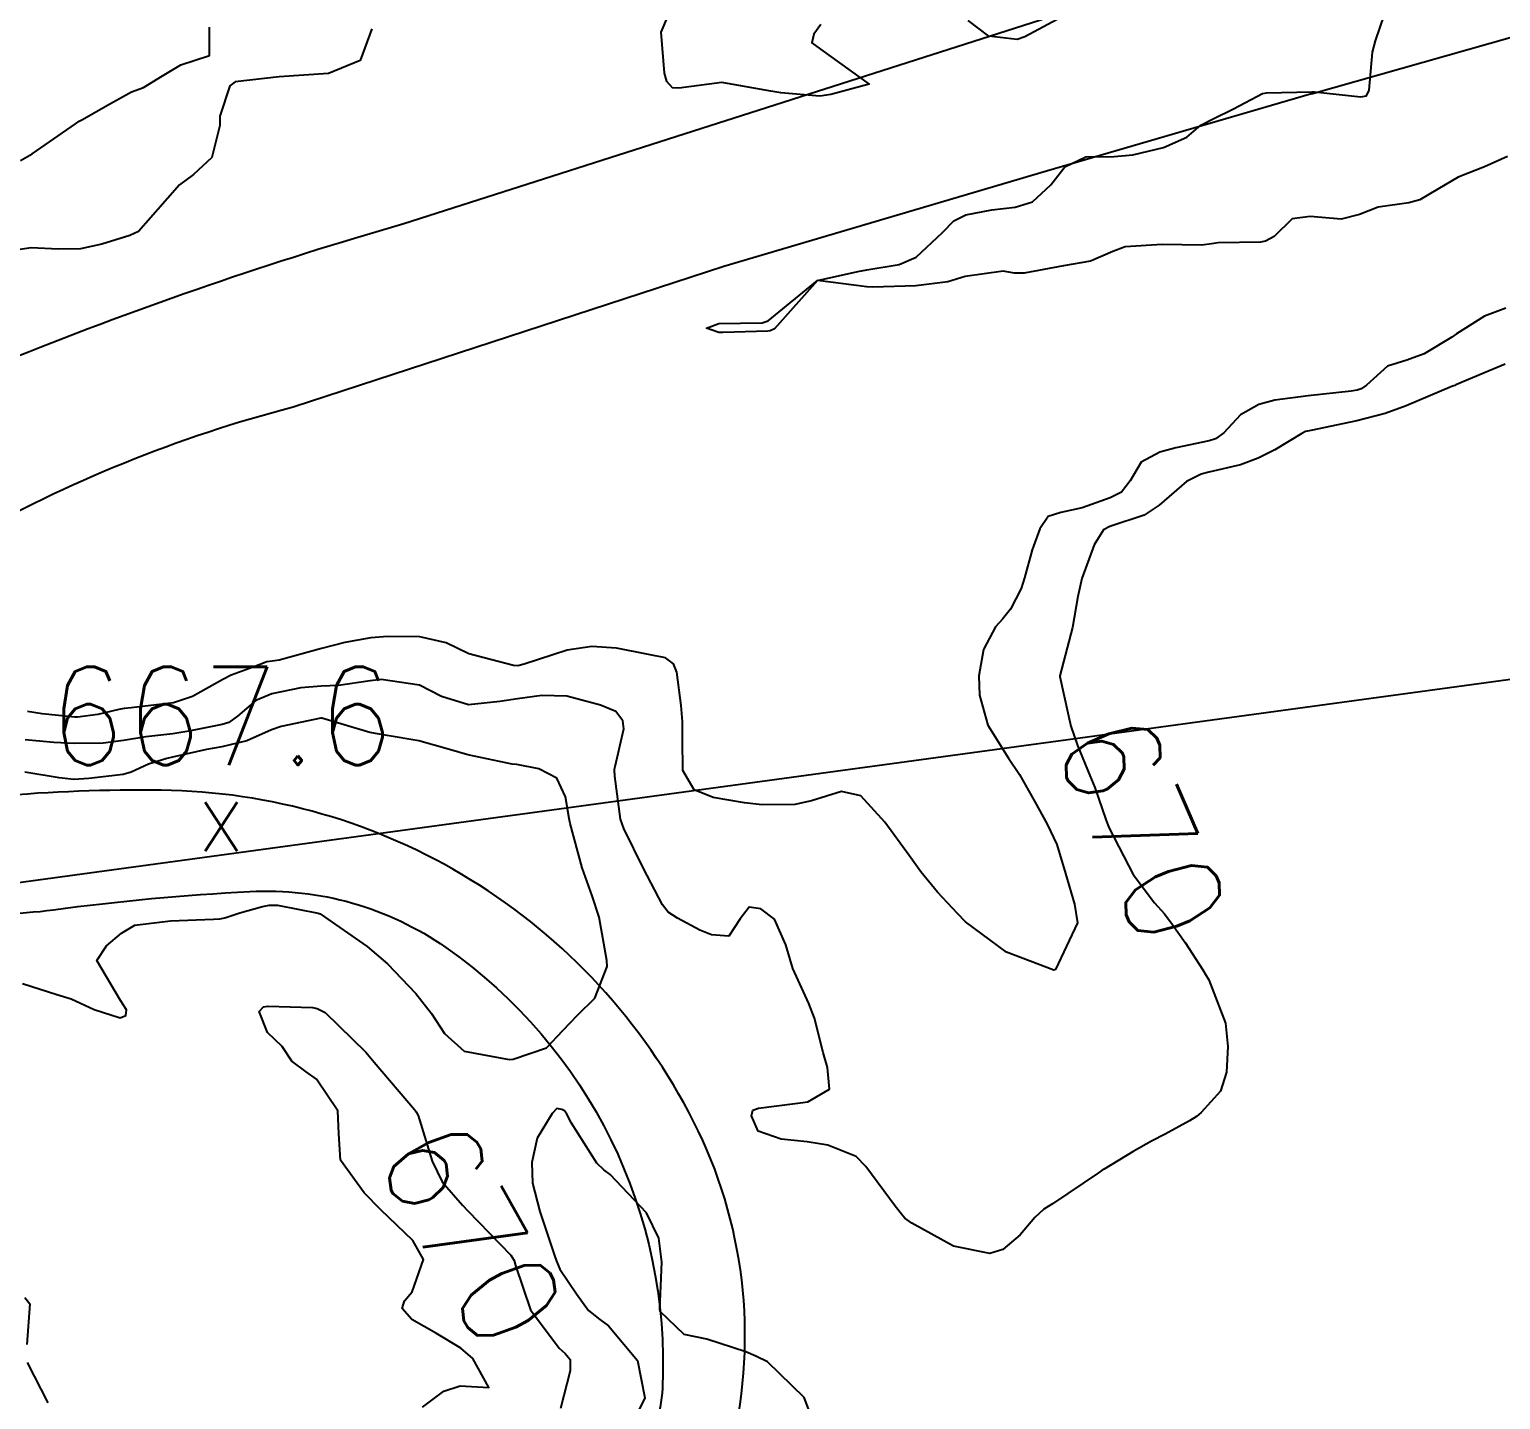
# Model space of a CAD drawing. Header units: metres. Extents: x 298520 to 308411, y 7433745 to 7450750.
# Drawn here: x 300439.2 to 300499, y 7445112.2 to 7445167.9 of the extents above; entities that cross this region are included whole.
import ezdxf
from ezdxf.enums import TextEntityAlignment as Align

# ---------------------------------------------------------------- set-up
doc = ezdxf.new("R2010")
doc.units = ezdxf.units.M
doc.header["$LTSCALE"] = 10
doc.linetypes.add('CONTINUO', pattern=[0])
for name, color, linetype in [('Cotas', 45, 'Continuous'), ('Curvas de Nivel 1m', 11, 'Continuous'), ('Curvas de Nivel 5m', 15, 'Continuous'), ('Hidrografia', 140, 'Continuous'), ('Pontos Cotados', 45, 'Continuous'), ('TEXTO', 45, 'Continuous'), ('Vias Primárias', 230, 'Continuous')]:
    doc.layers.add(name, color=color, linetype=linetype)
doc.styles.add('Style-STANDARD', font='STANDARD.shx')

# ---------------------------------------------------------------- blocks, each defined once
blk = doc.blocks.new('ELVTXT_29')
at = {"layer": 'Pontos Cotados', "linetype": 'Continuous', "style": 'Style-STANDARD'}
for s, height, p in [('667.6', 4, (0, 4)), ('x', 3, (0, 0))]:
    blk.add_text(s, height=height, dxfattribs=at).set_placement(p, align=Align.MIDDLE_CENTER)

msp = doc.modelspace()

# ---------------------------------------------------------------- linework, layer by layer
at = {"layer": 'Curvas de Nivel 1m', "flags": 128}
for points, elevation in [([(300471.387, 7445168.095), (300471.106, 7445167.694), (300471.03, 7445167.346), (300471.377, 7445167.093), (300473.363, 7445165.67), (300471.8, 7445165.242), (300471.355, 7445165.18), (300469.761, 7445165.31), (300469.358, 7445165.381), (300467.363, 7445165.74), (300465.616, 7445165.509), (300465.359, 7445165.512), (300465.123, 7445165.772), (300465.03, 7445166.109), (300464.906, 7445167.775), (300465.395, 7445168.964)], 672), ([(300499.327, 7445162.723), (300498.388, 7445162.304), (300497.318, 7445161.885), (300496.494, 7445161.392), (300495.752, 7445160.958), (300495.304, 7445160.844), (300494.055, 7445160.67), (300493.297, 7445160.362), (300492.561, 7445160.174), (300491.295, 7445160.292), (300490.568, 7445160.193), (300489.825, 7445159.475), (300489.479, 7445159.28), (300489.281, 7445159.244), (300487.56, 7445159.217), (300487.28, 7445159.179), (300486.894, 7445159.121), (300485.279, 7445159.145), (300483.768, 7445159.055), (300483.276, 7445158.868), (300482.36, 7445158.471), (300481.27, 7445158.284), (300479.658, 7445157.985), (300479.267, 7445157.981), (300478.804, 7445158.068), (300477.265, 7445157.843), (300476.564, 7445157.63), (300475.261, 7445157.464), (300473.513, 7445157.415), (300473.26, 7445157.422), (300471.263, 7445157.69), (300469.511, 7445155.716), (300469.326, 7445155.635), (300469.241, 7445155.624), (300467.413, 7445155.566), (300467.24, 7445155.568), (300466.743, 7445155.748), (300467.245, 7445155.94), (300469.005, 7445155.963), (300469.246, 7445156.042), (300471.263, 7445157.69), (300472.892, 7445158.049), (300473.267, 7445158.12), (300474.586, 7445158.34), (300475.273, 7445158.639), (300476.336, 7445159.634), (300476.805, 7445160.112), (300477.294, 7445160.349), (300478.346, 7445160.56), (300479.299, 7445160.672), (300480.009, 7445160.883), (300480.746, 7445161.578), (300481.32, 7445162.302), (300482.174, 7445162.712), (300483.325, 7445162.729), (300484.077, 7445162.791), (300485.329, 7445163.09), (300486.286, 7445163.516), (300486.853, 7445163.994), (300487.344, 7445164.251), (300488.181, 7445164.661), (300489.36, 7445165.287), (300489.52, 7445165.319), (300491.361, 7445165.355), (300491.471, 7445165.349), (300493.359, 7445165.151), (300493.594, 7445165.193), (300493.69, 7445165.427), (300493.829, 7445166.973), (300493.956, 7445167.424), (300494.319, 7445168.495)], 672), ([(300481.392, 7445168.502), (300479.686, 7445167.595), (300479.382, 7445167.482), (300478.226, 7445167.612), (300477.389, 7445168.249)], 672), ([(300453.13, 7445167.913), (300452.663, 7445166.624), (300451.365, 7445166.1), (300449.363, 7445165.96), (300447.578, 7445165.759), (300447.357, 7445165.605), (300446.952, 7445164.371), (300446.949, 7445163.984), (300446.624, 7445162.683), (300445.872, 7445161.994), (300445.309, 7445161.575), (300443.945, 7445160.02), (300443.636, 7445159.676), (300443.285, 7445159.514), (300442.154, 7445159.167), (300441.277, 7445158.969), (300440.378, 7445158.962), (300439.277, 7445159.018), (300438.466, 7445158.897)], 672), ([(300438.838, 7445162.565), (300439.32, 7445162.83), (300441.08, 7445164.054), (300441.227, 7445164.159), (300441.335, 7445164.214), (300442.503, 7445164.881), (300443.353, 7445165.352), (300443.844, 7445165.534), (300444.62, 7445166.011), (300445.367, 7445166.446), (300446.532, 7445166.828), (300446.527, 7445167.989)], 672), ([(300499.255, 7445156.566), (300498.388, 7445156.232), (300497.244, 7445155.514), (300497.053, 7445155.383), (300495.935, 7445154.697), (300495.229, 7445154.45), (300494.443, 7445154.199), (300493.591, 7445153.426), (300493.365, 7445153.274), (300493.211, 7445153.229), (300492.963, 7445153.186), (300491.208, 7445153), (300489.857, 7445152.823), (300489.204, 7445152.637), (300488.469, 7445152.218), (300487.784, 7445151.494), (300487.444, 7445151.243), (300487.188, 7445151.166), (300485.827, 7445150.877), (300485.181, 7445150.704), (300484.417, 7445150.295), (300483.97, 7445149.542), (300483.619, 7445149.085), (300483.156, 7445148.845), (300482.028, 7445148.443), (300481.15, 7445148.255), (300480.642, 7445148.091), (300480.3, 7445147.588), (300479.993, 7445146.733), (300479.676, 7445145.594), (300479.544, 7445145.168), (300479.104, 7445144.316), (300478.782, 7445143.919), (300478.504, 7445143.606), (300478.012, 7445142.682), (300477.824, 7445141.612), (300477.849, 7445140.828), (300478.187, 7445139.609), (300479.033, 7445138.266), (300479.469, 7445137.596), (300480.08, 7445136.522), (300480.603, 7445135.584), (300480.99, 7445134.749), (300481.351, 7445133.574), (300481.713, 7445132.322), (300481.827, 7445131.567), (300480.934, 7445129.678), (300480.866, 7445129.648), (300478.941, 7445130.372), (300477.283, 7445131.617), (300476.956, 7445131.947), (300476.142, 7445132.81), (300475.465, 7445133.643), (300474.983, 7445134.306), (300474, 7445135.66), (300473.014, 7445136.737), (300472.238, 7445136.905), (300471.011, 7445136.535), (300470.333, 7445136.384), (300469.009, 7445136.363), (300468.289, 7445136.448), (300467.012, 7445136.663), (300466.24, 7445136.976), (300465.779, 7445137.759), (300465.767, 7445139.034), (300465.768, 7445139.759), (300465.71, 7445140.41), (300465.532, 7445141.763), (300465.407, 7445142.096), (300465.079, 7445142.346), (300464.379, 7445142.478), (300463.082, 7445142.74), (300462.076, 7445142.808), (300461.081, 7445142.651), (300459.321, 7445142.082), (300459.075, 7445142.022), (300458.889, 7445142.028), (300457.079, 7445142.504), (300456.157, 7445142.947), (300455.086, 7445143.196), (300453.781, 7445143.208), (300453.085, 7445143.15), (300452.039, 7445142.965), (300451.081, 7445142.722), (300449.364, 7445142.244), (300449.075, 7445142.205), (300448.858, 7445142.179), (300448.303, 7445141.968), (300447.414, 7445141.632), (300447.068, 7445141.459), (300445.833, 7445140.77), (300445.058, 7445140.517), (300443.343, 7445140.313), (300443.055, 7445140.282), (300442.846, 7445140.241), (300441.985, 7445140.041), (300441.164, 7445139.936), (300441.051, 7445139.935), (300439.725, 7445140.07), (300439.131, 7445140.156)], 671), ([(300438.918, 7445129.105), (300440.315, 7445128.656), (300440.909, 7445128.479), (300441.833, 7445128.041), (300442.9, 7445127.71), (300443.131, 7445127.797), (300443.15, 7445128.028), (300442.909, 7445128.406), (300441.943, 7445130.04), (300442.341, 7445130.633), (300442.944, 7445131.154), (300443.497, 7445131.475), (300444.949, 7445131.653), (300446.686, 7445131.72), (300446.95, 7445131.732), (300447.153, 7445131.776), (300447.761, 7445131.972), (300448.686, 7445132.234), (300448.956, 7445132.294), (300449.293, 7445132.291), (300450.953, 7445131.966), (300451.036, 7445131.929), (300452.94, 7445130.611), (300453.764, 7445129.902), (300454.915, 7445128.697), (300455.556, 7445127.88), (300456.09, 7445127.067), (300456.888, 7445126.352), (300458.712, 7445126.014), (300458.885, 7445126.028), (300460.23, 7445126.487), (300460.897, 7445127.186), (300461.49, 7445127.811), (300462.199, 7445128.512), (300462.697, 7445129.792), (300462.696, 7445130.032), (300462.372, 7445131.796), (300462.092, 7445132.668), (300461.685, 7445133.803), (300461.194, 7445135.614), (300461.158, 7445135.808), (300461.012, 7445136.697), (300460.659, 7445137.455), (300459.919, 7445137.827), (300459.025, 7445138.002), (300458.841, 7445138.027), (300457.031, 7445138.398), (300456.285, 7445138.62), (300455.039, 7445138.973), (300453.759, 7445139.186), (300453.044, 7445139.308), (300451.094, 7445139.888), (300451.052, 7445139.892), (300449.444, 7445139.557), (300449.045, 7445139.411), (300448.043, 7445138.965), (300447.034, 7445138.727), (300446.404, 7445138.618), (300445.027, 7445138.299), (300444.794, 7445138.245), (300444.05, 7445138.02), (300443.349, 7445137.697), (300443.019, 7445137.598), (300441.621, 7445137.439), (300441.016, 7445137.4), (300440.419, 7445137.461), (300439.019, 7445137.691)], 669), ([(300470.931, 7445111.697), (300470.722, 7445112.276), (300469.219, 7445113.715), (300468.745, 7445113.949), (300468.337, 7445114.134), (300466.752, 7445114.644), (300465.828, 7445114.828), (300464.852, 7445115.769), (300464.841, 7445115.847), (300464.925, 7445117.768), (300464.798, 7445118.751), (300464.301, 7445119.775), (300462.828, 7445121.332), (300462.568, 7445121.531), (300462.287, 7445121.798), (300461.249, 7445123.423), (300461.043, 7445123.817), (300460.969, 7445123.923), (300460.864, 7445123.977), (300460.661, 7445124.026), (300460.469, 7445123.824), (300459.862, 7445122.815), (300459.638, 7445121.832), (300459.67, 7445120.986), (300459.967, 7445119.828), (300460.562, 7445118.046), (300460.638, 7445117.821), (300460.78, 7445117.488), (300461.451, 7445116.491), (300461.946, 7445115.802), (300462.407, 7445115.442), (300462.757, 7445115.192), (300463.94, 7445113.778), (300464.231, 7445112.264), (300464.009, 7445111.777)], 669)]:
    msp.add_lwpolyline(points, dxfattribs=dict(at, elevation=elevation))
at = {"layer": 'Curvas de Nivel 5m', "elevation": 670, "flags": 128}
for points in [[(300499.227, 7445154.288), (300498.572, 7445154.017), (300497.214, 7445153.439), (300497.175, 7445153.419), (300497.084, 7445153.382), (300495.205, 7445152.586), (300494.349, 7445152.271), (300493.198, 7445151.98), (300491.317, 7445151.581), (300491.194, 7445151.562), (300491.111, 7445151.544), (300490.954, 7445151.462), (300489.857, 7445150.799), (300489.178, 7445150.465), (300488.469, 7445150.191), (300487.169, 7445149.893), (300486.86, 7445149.812), (300486.26, 7445149.514), (300485.153, 7445148.553), (300484.547, 7445148.138), (300483.144, 7445147.681), (300482.894, 7445147.554), (300482.516, 7445146.939), (300482.005, 7445145.567), (300481.847, 7445144.834), (300481.624, 7445143.572), (300481.111, 7445141.618), (300481.113, 7445141.579), (300481.465, 7445139.982), (300481.565, 7445139.572), (300481.826, 7445138.783), (300482.335, 7445137.56), (300482.532, 7445137.071), (300483.005, 7445135.729), (300483.072, 7445135.549), (300483.127, 7445135.423), (300484.094, 7445133.539), (300484.962, 7445132.389), (300485.369, 7445131.936), (300485.68, 7445131.519), (300486.208, 7445130.773), (300486.935, 7445129.659), (300487.031, 7445129.499), (300487.178, 7445129.248), (300487.855, 7445127.496), (300487.944, 7445126.545), (300487.894, 7445125.495), (300487.649, 7445124.72), (300486.858, 7445123.862), (300486.667, 7445123.701), (300486.392, 7445123.515), (300485.394, 7445122.978), (300484.844, 7445122.687), (300484.1, 7445122.278), (300482.914, 7445121.549), (300482.86, 7445121.522), (300482.833, 7445121.509), (300482.684, 7445121.405), (300480.819, 7445120.151), (300480.467, 7445119.933), (300480.1, 7445119.587), (300479.506, 7445118.889), (300478.793, 7445118.287), (300478.269, 7445118.127), (300476.795, 7445118.424), (300475.092, 7445119.362), (300474.812, 7445119.567), (300474.728, 7445119.651), (300474.417, 7445120.054), (300473.217, 7445121.666), (300472.837, 7445122.076), (300471.682, 7445122.528), (300470.843, 7445122.665), (300469.778, 7445122.776), (300468.847, 7445123.104), (300468.579, 7445123.723), (300468.63, 7445123.948), (300468.858, 7445124.037), (300470.348, 7445124.218), (300470.862, 7445124.295), (300471.747, 7445124.809), (300471.669, 7445125.688), (300471.493, 7445126.295), (300471.13, 7445127.697), (300470.912, 7445128.285), (300470.258, 7445129.707), (300469.974, 7445130.679), (300469.506, 7445131.714), (300468.957, 7445132.14), (300468.482, 7445132.201), (300468.11, 7445131.728), (300467.654, 7445131.025), (300466.946, 7445131.076), (300466.476, 7445131.275), (300465.563, 7445131.761), (300465.189, 7445132), (300464.958, 7445132.298), (300464.187, 7445133.778), (300463.381, 7445135.402), (300463.251, 7445135.788), (300463.02, 7445137.536), (300462.999, 7445137.79), (300463, 7445137.814), (300463.025, 7445137.919), (300463.382, 7445139.453), (300463.346, 7445139.787), (300463.057, 7445140.158), (300462.433, 7445140.422), (300461.063, 7445140.786), (300460.051, 7445140.813), (300459.061, 7445140.678), (300458.343, 7445140.564), (300457.059, 7445140.438), (300455.959, 7445140.774), (300455.066, 7445141.233), (300453.512, 7445141.462), (300453.068, 7445141.414), (300451.769, 7445141.22), (300451.066, 7445141.195), (300450.247, 7445141.124), (300449.062, 7445140.88), (300448.412, 7445140.614), (300447.673, 7445139.974), (300447.315, 7445139.712), (300447.048, 7445139.632), (300445.682, 7445139.361), (300445.042, 7445139.257), (300443.934, 7445139.127), (300443.037, 7445138.983), (300442.199, 7445138.875), (300441.035, 7445138.86), (300440.194, 7445138.904), (300439.037, 7445139.006)], [(300455.192, 7445111.883), (300456.063, 7445112.53), (300456.726, 7445112.75), (300457.893, 7445112.68), (300457.233, 7445113.855), (300456.747, 7445114.273), (300455.757, 7445114.879), (300454.758, 7445115.439), (300454.359, 7445115.894), (300454.454, 7445116.205), (300454.77, 7445116.574), (300455.236, 7445117.883), (300454.794, 7445118.66), (300453.498, 7445119.903), (300452.82, 7445120.598), (300451.854, 7445121.92), (300451.783, 7445122.986), (300451.744, 7445123.921), (300450.876, 7445125.211), (300450.457, 7445125.515), (300449.873, 7445125.945), (300449.484, 7445126.546), (300448.894, 7445127.117), (300448.553, 7445127.964), (300448.72, 7445128.148), (300448.906, 7445128.184), (300450.715, 7445128.124), (300450.905, 7445128.085), (300451.228, 7445127.927), (300452.887, 7445126.308), (300453.226, 7445125.907), (300454.864, 7445123.984), (300454.907, 7445123.933), (300454.933, 7445123.889), (300455.009, 7445123.74), (300455.591, 7445121.879), (300455.99, 7445121.038), (300456.815, 7445120.088), (300457.037, 7445119.858), (300458.786, 7445118.063), (300458.919, 7445117.839), (300458.98, 7445117.639), (300459.584, 7445115.832), (300460.747, 7445114.277), (300460.995, 7445114.066), (300461.202, 7445113.813), (300461.192, 7445113.357), (300460.807, 7445111.819)], [(300439.021, 7445116.332), (300439.224, 7445116.073), (300439.104, 7445114.432)], [(300439.118, 7445113.694), (300439.947, 7445112.061)]]:
    msp.add_lwpolyline(points, dxfattribs=at)
at = {"layer": 'Hidrografia'}
for points in [[(300408.852, 7445176.332, -0.179556), (300413.032, 7445167.886, 0.079237), (300414.117, 7445163.843, 0.087462), (300414.755, 7445162.901, -0.174736), (300417.908, 7445155.905, -0.037956), (300417.917, 7445149.985, 0.156941), (300418.648, 7445146.957, 0.005682), (300424.713, 7445137.278, 0.102672), (300426.706, 7445135.246, 0.068741), (300431.528, 7445132.897, 0.112592), (300440.181, 7445132.102, -0.019869), (300448.166, 7445132.845, -0.166986), (300456.135, 7445130.573, -0.258002), (300464.95, 7445112.649, -0.137058), (300463.985, 7445109.739, 0.177092)], [(300467.791, 7445110.326, 0.177566), (300466.218, 7445123.496, 0.138349), (300457.147, 7445133.324, 0.135358), (300444.567, 7445136.961, 0.050024), (300431.236, 7445135.79, -0.290746), (300428.707, 7445136.796, -0.072571), (300427.914, 7445138.311, 0.032507), (300423.268, 7445149.244, 0.13019), (300422.811, 7445149.76, -0.264817), (300421.869, 7445151.628, 0.124417), (300420.394, 7445159.03, -0.172901), (300420.157, 7445161.352, 0.09977), (300420.337, 7445165.666, 0.138244), (300416.683, 7445173.592, 0.019059)]]:
    msp.add_lwpolyline(points, format="xyb", dxfattribs=at)
at = {"layer": 'TEXTO', "linetype": 'CONTINUO'}
msp.add_polyline3d([(300398.059, 7445127.663, 0), (300606.203, 7445156.02, 0)], dxfattribs=at)
at = {"layer": 'Vias Primárias'}
for points in [[(300491.351, 7445165.267), (300507.704, 7445169.919, -0.012154), (300541.204, 7445178.574, 0.007677), (300547.946, 7445180.251, -0.054434), (300562.172, 7445182.408), (300587.475, 7445184.975)], [(300484.648, 7445169.668), (300454.427, 7445159.985, 0.025166), (300438.679, 7445154.581, 0.035758), (300430.506, 7445150.609), (300420.054, 7445144.57, 0.050737), (300417.063, 7445142.675, -0.037892), (300409.867, 7445137.852, 0.063295), (300405.598, 7445134.666, -0.059792), (300400.989, 7445131.175, -0.06142), (300398.513, 7445130.111), (300388.961, 7445127.33, -0.21322), (300384.1, 7445127.965), (300370.036, 7445136.588), (300357.278, 7445144.411, -0.212439), (300355.738, 7445145.552, -0.084032), (300354.338, 7445149.428, -0.016459), (300353.367, 7445156.022), (300350.565, 7445180.678)], [(300491.351, 7445165.267), (300480.577, 7445162.125), (300467.443, 7445158.248), (300449.926, 7445152.532, 0.06507), (300436.567, 7445147.122), (300427.376, 7445141.924), (300417.418, 7445136.12), (300408.438, 7445130.4, -0.129526), (300403.271, 7445128.036, 0.044703), (300399.15, 7445126.936, -0.030945), (300388.76, 7445123.856, -0.122243), (300380.361, 7445123.998, -0.087032), (300374.894, 7445126.53)]]:
    msp.add_lwpolyline(points, format="xyb", dxfattribs=at)

# ---------------------------------------------------------------- block references
at = {"layer": 'Pontos Cotados', "linetype": 'Continuous'}
msp.add_blockref('ELVTXT_29', (300447.003, 7445135.98, 667.59), dxfattribs=at)

# ---------------------------------------------------------------- texts
at = {"layer": 'Cotas', "style": 'Style-STANDARD'}
for rotation, p in [(293.409, (300484.463, 7445135.412, 670)), (299.14802, (300457.181, 7445118.951, 670))]:
    msp.add_text('670', height=4, rotation=rotation, dxfattribs=at).set_placement(p, align=Align.MIDDLE_CENTER)

doc.saveas('drawing.dxf')
